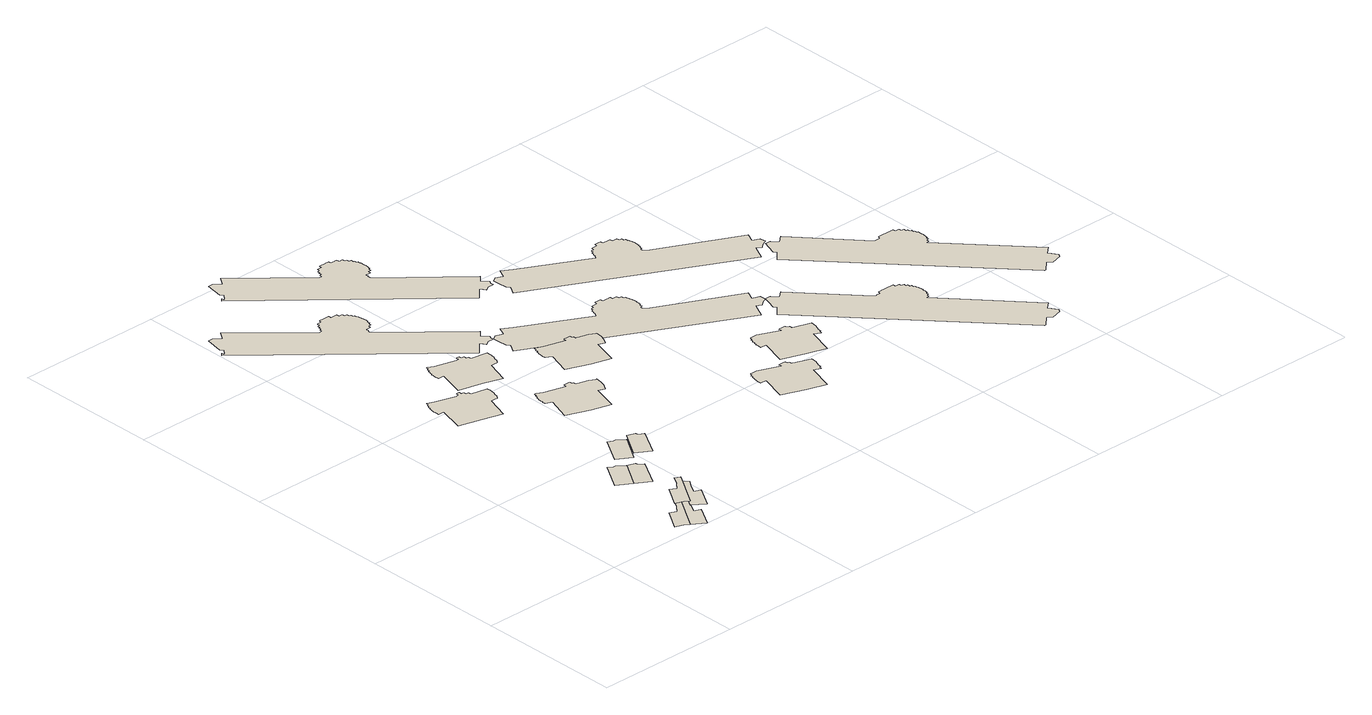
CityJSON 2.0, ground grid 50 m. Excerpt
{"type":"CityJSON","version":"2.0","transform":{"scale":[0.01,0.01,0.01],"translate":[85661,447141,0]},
"CityObjects":{
"building1":{"type":"Building","attributes":{"yearOfConstruction":"1920-01-01Z","measuredHeight":8.03,"storeysAboveGround":2},"geometry":[{"type":"MultiSurface","lod":"1.2","boundaries":[[[0,1,2,3,4,5,6,7,8,9]],[[10,11,12,13,14,15,16,17,18,19]]]}]},
"building2":{"type":"Building","attributes":{"yearOfConstruction":"1920-01-01Z","measuredHeight":6.61,"storeysAboveGround":2},"geometry":[{"type":"MultiSurface","lod":"1.2","boundaries":[[[20,21,22,23,24,25,4,3]],[[26,27,28,29,30,31,32,33]]]}]},
"building3":{"type":"Building","attributes":{"yearOfConstruction":"1921-01-01Z","measuredHeight":8.86,"storeysAboveGround":2},"geometry":[{"type":"MultiSurface","lod":"1.2","boundaries":[[[34,35,36,37,38,39,40]],[[41,42,43,44,45,46,47]]]}]},
"building4":{"type":"Building","attributes":{"yearOfConstruction":"1921-01-01Z","measuredHeight":10.31,"storeysAboveGround":3},"geometry":[{"type":"MultiSurface","lod":"1.2","boundaries":[[[48,49,50,51,35,34]],[[52,53,54,55,56,57]]]}]},
"building5":{"type":"Building","attributes":{"yearOfConstruction":"1993-01-01Z","measuredHeight":12.24,"storeysAboveGround":4},"geometry":[{"type":"MultiSurface","lod":"1.2","boundaries":[[[58,59,60,61,62,63,64,65,66,67,68,69,70,71,72,73,74,75,76,77,78,79,80,81,82,83,84,85,86,87,88,89,90,91,92,93,94,95,96,97,98,99,100,101,102,103,104,105,106,107,108,109,110,111,112,113,114,115,116,117,118,119,120,121,122,123,124,125,126,127,128,129,130,131,132,133,134,135,136,137,138,139,140,141,142,143,144,145]],[[146,147,148,149,150,151,152,153,154,155,156,157,158,159,160,161,162,163,164,165,166,167,168,169,170,171,172,173,174,175,176,177,178,179,180,181,182,183,184,185,186,187,188,189,190,191,192,193,194,195,196,197,198,199,200,201,202,203,204,205,206,207,208,209,210,211,212,213,214,215,216,217,218,219,220,221,222,223,224,225,226,227,228,229,230,231,232,233]]]}]},
"building6":{"type":"Building","attributes":{"yearOfConstruction":"1991-01-01Z","measuredHeight":18.73,"storeysAboveGround":6},"geometry":[{"type":"MultiSurface","lod":"1.2","boundaries":[[[234,235,236,237,238,239,240,241,242,243,244,245,246,247,248,249,250,251,252,253,254,255,256,257,258,259,260,261,262,263,264,265,266,267,268,269,270,271,272,273,274,275,276,277,278,279,280,281,282,283,284,285,286,287,288,289,290,291,292,293,294,295,296,297,298,299,300,301,302,303,304,305,306,307,308,309,310,311,312,313,314,315,316,317,318,319,320,321,322,323,324,325,326,327,328,329,330,331,332,333,334,335,336,337,338,339,340,341,342,343,344,345,346,347,348,349,350,351,352,353,354,355,356,357,358,359,360,361,362,363,364,365,366,367,368,369,370,371,372,373,374,375,376,377,378,379,380,381,382,383,384,385,386,387,388,389,390,391,392,393,394,395,396,397,398,399,400,401,402,403,404,405,406,407,408,409,410,411,412,413,414,415,416,417,418,419,420,421,422,423,424,425,426,427,428,429,430,431,432,433,434,435,436,437,438,439,440]],[[441,442,443,444,445,446,447,448,449,450,451,452,453,454,455,456,457,458,459,460,461,462,463,464,465,466,467,468,469,470,471,472,473,474,475,476,477,478,479,480,481,482,483,484,485,486,487,488,489,490,491,492,493,494,495,496,497,498,499,500,501,502,503,504,505,506,507,508,509,510,511,512,513,514,515,516,517,518,519,520,521,522,523,524,525,526,527,528,529,530,531,532,533,534,535,536,537,538,539,540,541,542,543,544,545,546,547,548,549,550,551,552,553,554,555,556,557,558,559,560,561,562,563,564,565,566,567,568,569,570,571,572,573,574,575,576,577,578,579,580,581,582,583,584,585,586,587,588,589,590,591,592,593,594,595,596,597,598,599,600,601,602,603,604,605,606,607,608,609,610,611,612,613,614,615,616,617,618,619,620,621,622,623,624,625,626,627,628,629,630,631,632,633,634,635,636,637,638,639,640,641,642,643,644,645,646,647]]]}]},
"building7":{"type":"Building","attributes":{"yearOfConstruction":"1993-01-01Z","measuredHeight":15.72,"storeysAboveGround":5},"geometry":[{"type":"MultiSurface","lod":"1.2","boundaries":[[[648,649,650,651,652,653,654,655,656,657,658,659,660,661,662,663,664,665,666,667,668,669,670,671,672,673,674,675,676,677,678,679,680,681,682,683,684,685,686,687,688,689,690,691,692,693,694,695,696,697,698,699,700,701,702,703,704,705,706,707,708,709,710,711,712,713,714,715,716,717,718,719,720,721,722,723,724,725]],[[726,727,728,729,730,731,732,733,734,735,736,737,738,739,740,741,742,743,744,745,746,747,748,749,750,751,752,753,754,755,756,757,758,759,760,761,762,763,764,765,766,767,768,769,770,771,772,773,774,775,776,777,778,779,780,781,782,783,784,785,786,787,788,789,790,791,792,793,794,795,796,797,798,799,800,801,802,803]]]}]},
"building8":{"type":"Building","attributes":{"yearOfConstruction":"1993-01-01Z","measuredHeight":12.22,"storeysAboveGround":4},"geometry":[{"type":"MultiSurface","lod":"1.2","boundaries":[[[804,805,806,807,808,809,810,811,812,813,814,815,816,817,818,819,820,821,822,823,824,825,826,827,828,829,830,831,832,833,834,835,836,837,838,839,840,841,842,843,844,845,846,847,848,849,850,851,852,853,854,855,856,857,858,859,860,861,862,863,864,865,866,867,868,869,870,871,872,873,874,875,876,877,878,879,880,881,882]],[[883,884,885,886,887,888,889,890,891,892,893,894,895,896,897,898,899,900,901,902,903,904,905,906,907,908,909,910,911,912,913,914,915,916,917,918,919,920,921,922,923,924,925,926,927,928,929,930,931,932,933,934,935,936,937,938,939,940,941,942,943,944,945,946,947,948,949,950,951,952,953,954,955,956,957,958,959,960,961]]]}]},
"building9":{"type":"Building","attributes":{"yearOfConstruction":"1992-01-01Z","measuredHeight":19.83,"storeysAboveGround":6},"geometry":[{"type":"MultiSurface","lod":"1.2","boundaries":[[[962,963,964,965,966,967,968,969,970,971,972,973,974,975,976,977,978,979,980,981,982,983,984,985,986,987,988,989,990,991,992,993,994,995,996,997,998,999,1000,1001,1002,1003,1004,1005,1006,1007,1008,1009,1010,1011,1012,1013,1014,1015,1016,1017,1018,1019,1020,1021,1022,1023,1024,1025,1026,1027,1028,1029,1030,1031,1032,1033,1034,1035,1036,1037,1038,1039,1040,1041,1042,1043,1044,1045,1046,1047,1048,1049,1050,1051,1052,1053,1054,1055,1056,1057,1058,1059,1060,1061,1062,1063,1064,1065,1066,1067,1068,1069,1070,1071,1072,1073,1074,1075,1076,1077,1078,1079,1080,1081,1082,1083,1084,1085,1086,1087,1088,1089,1090,1091,1092,1093,1094,1095,1096,1097,1098,1099,1100,1101,1102,1103,1104,1105,1106,1107,1108,1109,1110,1111,1112,1113,1114,1115,1116,1117,1118,1119,1120,1121,1122,1123,1124,1125,1126,1127,1128,1129,1130,1131,1132,1133,1134,1135,1136,1137,1138,1139,1140]],[[1141,1142,1143,1144,1145,1146,1147,1148,1149,1150,1151,1152,1153,1154,1155,1156,1157,1158,1159,1160,1161,1162,1163,1164,1165,1166,1167,1168,1169,1170,1171,1172,1173,1174,1175,1176,1177,1178,1179,1180,1181,1182,1183,1184,1185,1186,1187,1188,1189,1190,1191,1192,1193,1194,1195,1196,1197,1198,1199,1200,1201,1202,1203,1204,1205,1206,1207,1208,1209,1210,1211,1212,1213,1214,1215,1216,1217,1218,1219,1220,1221,1222,1223,1224,1225,1226,1227,1228,1229,1230,1231,1232,1233,1234,1235,1236,1237,1238,1239,1240,1241,1242,1243,1244,1245,1246,1247,1248,1249,1250,1251,1252,1253,1254,1255,1256,1257,1258,1259,1260,1261,1262,1263,1264,1265,1266,1267,1268,1269,1270,1271,1272,1273,1274,1275,1276,1277,1278,1279,1280,1281,1282,1283,1284,1285,1286,1287,1288,1289,1290,1291,1292,1293,1294,1295,1296,1297,1298,1299,1300,1301,1302,1303,1304,1305,1306,1307,1308,1309,1310,1311,1312,1313,1314,1315,1316,1317,1318,1319]]]}]},
"building10":{"type":"Building","attributes":{"yearOfConstruction":"1992-01-01Z","measuredHeight":18.88,"storeysAboveGround":6},"geometry":[{"type":"MultiSurface","lod":"1.2","boundaries":[[[1320,1321,1322,1323,1324,1325,1326,1327,1328,1329,1330,1331,1332,1333,1334,1335,1336,1337,1338,1339,1340,1341,1342,1343,1344,1345,1346,1347,1348,1349,1350,1351,1352,1353,1354,1355,1356,1357,1358,1359,1360,1361,1362,1363,1364,1365,1366,1367,1368,1369,1370,1371,1372,1373,1374,1375,1376,1377,1378,1379,1380,1381,1382,1383,1384,1385,1386,1387,1388,1389,1390,1391,1392,1393,1394,1395,1396,1397,1398,1399,1400,1401,1402,1403,1404,1405,1406,1407,1408,1409,1410,1411,1412,1413,1414,1415,1416,1417,1418,1419,1420,1421,1422,1423,1424,1425,1426,1427,1428,1429,1430,1431,1432,1433,1434,1435,1436,1437,1438,1439,1440,1441,1442,1443,1444,1445,1446,1447,1448,1449,1450,1451,1452,1453,1454,1455,1456,1457,1458,1459,1460,1461,1462,1463,1464,1465,1466,1467,1468,1469,1470,1471,1472,1473,1474,1475,1476,1477,1478,1479,1480,1481,1482,1483,1484,1485,1486,1487]],[[1488,1489,1490,1491,1492,1493,1494,1495,1496,1497,1498,1499,1500,1501,1502,1503,1504,1505,1506,1507,1508,1509,1510,1511,1512,1513,1514,1515,1516,1517,1518,1519,1520,1521,1522,1523,1524,1525,1526,1527,1528,1529,1530,1531,1532,1533,1534,1535,1536,1537,1538,1539,1540,1541,1542,1543,1544,1545,1546,1547,1548,1549,1550,1551,1552,1553,1554,1555,1556,1557,1558,1559,1560,1561,1562,1563,1564,1565,1566,1567,1568,1569,1570,1571,1572,1573,1574,1575,1576,1577,1578,1579,1580,1581,1582,1583,1584,1585,1586,1587,1588,1589,1590,1591,1592,1593,1594,1595,1596,1597,1598,1599,1600,1601,1602,1603,1604,1605,1606,1607,1608,1609,1610,1611,1612,1613,1614,1615,1616,1617,1618,1619,1620,1621,1622,1623,1624,1625,1626,1627,1628,1629,1630,1631,1632,1633,1634,1635,1636,1637,1638,1639,1640,1641,1642,1643,1644,1645,1646,1647,1648,1649,1650,1651,1652,1653,1654,1655]]]}]}
},
"vertices":[
[2960,500,0],[3220,400,0],[3230,400,0],[3390,300,0],[4140,1500,0],[3960,1600,0],[3800,1300,0],[3790,1300,0],[3620,1100,0],[3390,1200,0],[2960,500,803],[3220,400,803],[3230,400,803],[3390,300,803],[4140,1500,803],[3960,1600,803],[3800,1300,803],[3790,1300,803],[3620,1100,803],[3390,1200,803],
[3810,0,0],[4230,700,0],[4000,800,0],[4170,1100,0],[4160,1100,0],[4320,1300,0],[3810,0,661],[4230,700,661],[4000,800,661],[4170,1100,661],[4160,1100,661],[4320,1300,661],[4140,1500,661],[3390,300,661],
[3820,3200,0],[4400,4100,0],[4150,4300,0],[4140,4300,0],[4050,4300,0],[3880,4400,0],[3330,3500,0],[3820,3200,886],[4400,4100,886],[4150,4300,886],[4140,4300,886],[4050,4300,886],[3880,4400,886],[3330,3500,886],
[4310,2900,0],[4850,3800,0],[4680,3900,0],[4660,4000,0],[4310,2900,1031],[4850,3800,1031],[4680,3900,1031],[4660,4000,1031],[4400,4100,1031],[3820,3200,1031],
[2340,9200,0],[3130,9000,0],[3790,8800,0],[4060,9600,0],[4270,9600,0],[4280,9600,0],[4290,9600,0],[4300,9600,0],[4310,9600,0],[4370,9700,0],[4380,9700,0],[4390,9800,0],[4400,9800,0],[4440,9900,0],[4450,9900,0],[4450,10000,0],[4460,10000,0],[4470,10100,0],[4470,10200,0],[3910,10300,0],[3900,10400,0],[3890,10400,0],[3880,10400,0],[3870,10400,0],[3860,10400,0],[3850,10400,0],[3840,10400,0],[3830,10400,0],[3820,10400,0],[3810,10400,0],[3810,10500,0],[3800,10500,0],[3790,10500,0],[3780,10500,0],[3770,10500,0],[3760,10500,0],[3750,10500,0],[3740,10500,0],[3730,10500,0],[3720,10500,0],[3710,10600,0],[3700,10600,0],[3690,10600,0],[3680,10600,0],[3670,10600,0],[3660,10600,0],[3650,10600,0],[3640,10600,0],[3630,10600,0],[3620,10600,0],[3610,10600,0],[3600,10600,0],[3600,10500,0],[3590,10500,0],[3580,10500,0],[3570,10500,0],[3560,10500,0],[3550,10500,0],[3540,10500,0],[3530,10500,0],[3520,10500,0],[3510,10500,0],[2800,10700,0],[2590,10800,0],[2580,10800,0],[2570,10800,0],[2560,10700,0],[2550,10700,0],[2540,10700,0],[2530,10700,0],[2520,10700,0],[2510,10700,0],[2500,10600,0],[2490,10600,0],[2480,10600,0],[2470,10600,0],[2460,10600,0],[2450,10500,0],[2440,10500,0],[2430,10500,0],[2420,10400,0],[2410,10400,0],[2400,10400,0],[2400,10300,0],[2390,10300,0],[2390,10200,0],[2390,10100,0],[2610,10100,0],[2340,9200,1224],[3130,9000,1224],[3790,8800,1224],[4060,9600,1224],[4270,9600,1224],[4280,9600,1224],[4290,9600,1224],[4300,9600,1224],[4310,9600,1224],[4370,9700,1224],[4380,9700,1224],[4390,9800,1224],[4400,9800,1224],[4440,9900,1224],[4450,9900,1224],[4450,10000,1224],[4460,10000,1224],[4470,10100,1224],[4470,10200,1224],[3910,10300,1224],[3900,10400,1224],[3890,10400,1224],[3880,10400,1224],[3870,10400,1224],[3860,10400,1224],[3850,10400,1224],[3840,10400,1224],[3830,10400,1224],[3820,10400,1224],[3810,10400,1224],[3810,10500,1224],[3800,10500,1224],[3790,10500,1224],[3780,10500,1224],[3770,10500,1224],[3760,10500,1224],[3750,10500,1224],[3740,10500,1224],[3730,10500,1224],[3720,10500,1224],[3710,10600,1224],[3700,10600,1224],[3690,10600,1224],[3680,10600,1224],[3670,10600,1224],[3660,10600,1224],[3650,10600,1224],[3640,10600,1224],[3630,10600,1224],[3620,10600,1224],[3610,10600,1224],[3600,10600,1224],[3600,10500,1224],[3590,10500,1224],[3580,10500,1224],[3570,10500,1224],[3560,10500,1224],[3550,10500,1224],[3540,10500,1224],[3530,10500,1224],[3520,10500,1224],[3510,10500,1224],[2800,10700,1224],[2590,10800,1224],[2580,10800,1224],[2570,10800,1224],[2560,10700,1224],[2550,10700,1224],[2540,10700,1224],[2530,10700,1224],[2520,10700,1224],[2510,10700,1224],[2500,10600,1224],[2490,10600,1224],[2480,10600,1224],[2470,10600,1224],[2460,10600,1224],[2450,10500,1224],[2440,10500,1224],[2430,10500,1224],[2420,10400,1224],[2410,10400,1224],[2400,10400,1224],[2400,10300,1224],[2390,10300,1224],[2390,10200,1224],[2390,10100,1224],[2610,10100,1224],
[370,17200,0],[190,17000,0],[160,17100,0],[80,17000,0],[5740,11900,0],[6110,12300,0],[6240,12100,0],[6390,12200,0],[6570,12200,0],[6590,12200,0],[6590,12300,0],[6630,12400,0],[6430,12600,0],[6630,12800,0],[4200,15000,0],[4210,15000,0],[4210,15100,0],[4220,15100,0],[4230,15100,0],[4240,15100,0],[4240,15200,0],[4250,15200,0],[4260,15200,0],[4270,15200,0],[4280,15200,0],[4290,15200,0],[4300,15200,0],[4310,15200,0],[4320,15200,0],[4330,15200,0],[4340,15200,0],[4350,15200,0],[4360,15200,0],[4370,15200,0],[4380,15200,0],[4390,15200,0],[4400,15200,0],[4410,15200,0],[4420,15300,0],[4430,15300,0],[4440,15300,0],[4450,15300,0],[4460,15300,0],[4470,15300,0],[4480,15300,0],[4490,15300,0],[4500,15300,0],[4510,15300,0],[4520,15300,0],[4530,15400,0],[4540,15400,0],[4550,15400,0],[4560,15400,0],[4570,15400,0],[4580,15400,0],[4580,15500,0],[4590,15500,0],[4600,15500,0],[4610,15600,0],[4610,15700,0],[4600,15700,0],[4600,15800,0],[4590,15800,0],[4580,15800,0],[4580,15900,0],[4570,15900,0],[4560,15900,0],[4550,15900,0],[4540,16000,0],[4530,16000,0],[4520,16000,0],[4510,16000,0],[4500,16000,0],[4490,16000,0],[4490,16100,0],[4480,16100,0],[4470,16100,0],[4460,16100,0],[4450,16100,0],[4440,16100,0],[4430,16100,0],[4420,16200,0],[4410,16200,0],[4400,16200,0],[4390,16200,0],[4380,16200,0],[4370,16200,0],[4360,16200,0],[4350,16200,0],[4340,16200,0],[4330,16300,0],[4320,16300,0],[4310,16300,0],[4300,16300,0],[4290,16300,0],[4280,16300,0],[4270,16300,0],[4260,16300,0],[4250,16300,0],[4230,16300,0],[4220,16300,0],[4210,16300,0],[4200,16300,0],[4190,16400,0],[4180,16400,0],[4170,16400,0],[4160,16400,0],[4140,16400,0],[4130,16400,0],[4120,16400,0],[4110,16400,0],[4100,16400,0],[4080,16400,0],[4070,16400,0],[4060,16400,0],[4050,16400,0],[4030,16400,0],[4020,16400,0],[4010,16400,0],[4000,16400,0],[3980,16400,0],[3970,16400,0],[3960,16400,0],[3950,16500,0],[3930,16500,0],[3920,16500,0],[3910,16500,0],[3890,16500,0],[3880,16500,0],[3870,16500,0],[3850,16500,0],[3840,16500,0],[3830,16500,0],[3820,16500,0],[3800,16500,0],[3790,16500,0],[3780,16500,0],[3760,16500,0],[3750,16500,0],[3740,16500,0],[3720,16500,0],[3710,16500,0],[3700,16500,0],[3690,16500,0],[3680,16500,0],[3670,16500,0],[3660,16500,0],[3650,16500,0],[3640,16500,0],[3630,16500,0],[3620,16500,0],[3610,16500,0],[3600,16500,0],[3590,16500,0],[3580,16500,0],[3570,16400,0],[3560,16400,0],[3550,16400,0],[3540,16400,0],[3530,16400,0],[3520,16400,0],[3510,16400,0],[3500,16400,0],[3490,16400,0],[3480,16400,0],[3470,16400,0],[3460,16400,0],[3450,16400,0],[3440,16400,0],[3430,16400,0],[3420,16400,0],[3410,16400,0],[3410,16300,0],[3400,16300,0],[3390,16300,0],[3380,16300,0],[3370,16300,0],[3360,16300,0],[3350,16300,0],[3340,16300,0],[3330,16300,0],[3330,16200,0],[3320,16200,0],[3310,16200,0],[3300,16200,0],[3290,16200,0],[3290,16100,0],[3280,16100,0],[3270,16100,0],[3260,16100,0],[3250,16100,0],[3240,16100,0],[3230,16100,0],[3220,16000,0],[3210,16000,0],[3200,16000,0],[3190,16000,0],[3180,16000,0],[3170,16000,0],[3160,16000,0],[3150,16000,0],[3140,16000,0],[970,18000,0],[770,17700,0],[560,17900,0],[390,17900,0],[270,17300,0],[370,17200,1873],[190,17000,1873],[160,17100,1873],[80,17000,1873],[5740,11900,1873],[6110,12300,1873],[6240,12100,1873],[6390,12200,1873],[6570,12200,1873],[6590,12200,1873],[6590,12300,1873],[6630,12400,1873],[6430,12600,1873],[6630,12800,1873],[4200,15000,1873],[4210,15000,1873],[4210,15100,1873],[4220,15100,1873],[4230,15100,1873],[4240,15100,1873],[4240,15200,1873],[4250,15200,1873],[4260,15200,1873],[4270,15200,1873],[4280,15200,1873],[4290,15200,1873],[4300,15200,1873],[4310,15200,1873],[4320,15200,1873],[4330,15200,1873],[4340,15200,1873],[4350,15200,1873],[4360,15200,1873],[4370,15200,1873],[4380,15200,1873],[4390,15200,1873],[4400,15200,1873],[4410,15200,1873],[4420,15300,1873],[4430,15300,1873],[4440,15300,1873],[4450,15300,1873],[4460,15300,1873],[4470,15300,1873],[4480,15300,1873],[4490,15300,1873],[4500,15300,1873],[4510,15300,1873],[4520,15300,1873],[4530,15400,1873],[4540,15400,1873],[4550,15400,1873],[4560,15400,1873],[4570,15400,1873],[4580,15400,1873],[4580,15500,1873],[4590,15500,1873],[4600,15500,1873],[4610,15600,1873],[4610,15700,1873],[4600,15700,1873],[4600,15800,1873],[4590,15800,1873],[4580,15800,1873],[4580,15900,1873],[4570,15900,1873],[4560,15900,1873],[4550,15900,1873],[4540,16000,1873],[4530,16000,1873],[4520,16000,1873],[4510,16000,1873],[4500,16000,1873],[4490,16000,1873],[4490,16100,1873],[4480,16100,1873],[4470,16100,1873],[4460,16100,1873],[4450,16100,1873],[4440,16100,1873],[4430,16100,1873],[4420,16200,1873],[4410,16200,1873],[4400,16200,1873],[4390,16200,1873],[4380,16200,1873],[4370,16200,1873],[4360,16200,1873],[4350,16200,1873],[4340,16200,1873],[4330,16300,1873],[4320,16300,1873],[4310,16300,1873],[4300,16300,1873],[4290,16300,1873],[4280,16300,1873],[4270,16300,1873],[4260,16300,1873],[4250,16300,1873],[4230,16300,1873],[4220,16300,1873],[4210,16300,1873],[4200,16300,1873],[4190,16400,1873],[4180,16400,1873],[4170,16400,1873],[4160,16400,1873],[4140,16400,1873],[4130,16400,1873],[4120,16400,1873],[4110,16400,1873],[4100,16400,1873],[4080,16400,1873],[4070,16400,1873],[4060,16400,1873],[4050,16400,1873],[4030,16400,1873],[4020,16400,1873],[4010,16400,1873],[4000,16400,1873],[3980,16400,1873],[3970,16400,1873],[3960,16400,1873],[3950,16500,1873],[3930,16500,1873],[3920,16500,1873],[3910,16500,1873],[3890,16500,1873],[3880,16500,1873],[3870,16500,1873],[3850,16500,1873],[3840,16500,1873],[3830,16500,1873],[3820,16500,1873],[3800,16500,1873],[3790,16500,1873],[3780,16500,1873],[3760,16500,1873],[3750,16500,1873],[3740,16500,1873],[3720,16500,1873],[3710,16500,1873],[3700,16500,1873],[3690,16500,1873],[3680,16500,1873],[3670,16500,1873],[3660,16500,1873],[3650,16500,1873],[3640,16500,1873],[3630,16500,1873],[3620,16500,1873],[3610,16500,1873],[3600,16500,1873],[3590,16500,1873],[3580,16500,1873],[3570,16400,1873],[3560,16400,1873],[3550,16400,1873],[3540,16400,1873],[3530,16400,1873],[3520,16400,1873],[3510,16400,1873],[3500,16400,1873],[3490,16400,1873],[3480,16400,1873],[3470,16400,1873],[3460,16400,1873],[3450,16400,1873],[3440,16400,1873],[3430,16400,1873],[3420,16400,1873],[3410,16400,1873],[3410,16300,1873],[3400,16300,1873],[3390,16300,1873],[3380,16300,1873],[3370,16300,1873],[3360,16300,1873],[3350,16300,1873],[3340,16300,1873],[3330,16300,1873],[3330,16200,1873],[3320,16200,1873],[3310,16200,1873],[3300,16200,1873],[3290,16200,1873],[3290,16100,1873],[3280,16100,1873],[3270,16100,1873],[3260,16100,1873],[3250,16100,1873],[3240,16100,1873],[3230,16100,1873],[3220,16000,1873],[3210,16000,1873],[3200,16000,1873],[3190,16000,1873],[3180,16000,1873],[3170,16000,1873],[3160,16000,1873],[3150,16000,1873],[3140,16000,1873],[970,18000,1873],[770,17700,1873],[560,17900,1873],[390,17900,1873],[270,17300,1873],
[5070,7500,0],[5860,7200,0],[6520,7000,0],[6790,7900,0],[7010,7800,0],[7120,8000,0],[7190,8200,0],[7210,8400,0],[7200,8400,0],[6990,8500,0],[6640,8600,0],[6630,8600,0],[6620,8600,0],[6610,8600,0],[6600,8600,0],[6590,8600,0],[6580,8600,0],[6570,8600,0],[6570,8700,0],[6560,8700,0],[6550,8700,0],[6540,8700,0],[6530,8700,0],[6520,8700,0],[6520,8800,0],[6510,8800,0],[6500,8800,0],[6490,8800,0],[6480,8800,0],[6470,8800,0],[6460,8800,0],[6450,8800,0],[6440,8800,0],[6430,8800,0],[6420,8800,0],[6410,8800,0],[6400,8800,0],[6390,8800,0],[6380,8800,0],[6370,8800,0],[6360,8800,0],[6350,8800,0],[6340,8800,0],[6330,8800,0],[6320,8800,0],[6310,8800,0],[6300,8800,0],[6290,8800,0],[6280,8800,0],[6270,8800,0],[6270,8700,0],[6260,8700,0],[5530,8900,0],[5330,9000,0],[5320,9000,0],[5310,9000,0],[5300,9000,0],[5290,9000,0],[5280,9000,0],[5270,9000,0],[5260,8900,0],[5250,8900,0],[5240,8900,0],[5230,8900,0],[5220,8900,0],[5210,8800,0],[5200,8800,0],[5190,8800,0],[5180,8800,0],[5170,8700,0],[5160,8700,0],[5150,8700,0],[5140,8600,0],[5130,8600,0],[5130,8500,0],[5120,8500,0],[5120,8400,0],[5340,8300,0],[5070,7500,1572],[5860,7200,1572],[6520,7000,1572],[6790,7900,1572],[7010,7800,1572],[7120,8000,1572],[7190,8200,1572],[7210,8400,1572],[7200,8400,1572],[6990,8500,1572],[6640,8600,1572],[6630,8600,1572],[6620,8600,1572],[6610,8600,1572],[6600,8600,1572],[6590,8600,1572],[6580,8600,1572],[6570,8600,1572],[6570,8700,1572],[6560,8700,1572],[6550,8700,1572],[6540,8700,1572],[6530,8700,1572],[6520,8700,1572],[6520,8800,1572],[6510,8800,1572],[6500,8800,1572],[6490,8800,1572],[6480,8800,1572],[6470,8800,1572],[6460,8800,1572],[6450,8800,1572],[6440,8800,1572],[6430,8800,1572],[6420,8800,1572],[6410,8800,1572],[6400,8800,1572],[6390,8800,1572],[6380,8800,1572],[6370,8800,1572],[6360,8800,1572],[6350,8800,1572],[6340,8800,1572],[6330,8800,1572],[6320,8800,1572],[6310,8800,1572],[6300,8800,1572],[6290,8800,1572],[6280,8800,1572],[6270,8800,1572],[6270,8700,1572],[6260,8700,1572],[5530,8900,1572],[5330,9000,1572],[5320,9000,1572],[5310,9000,1572],[5300,9000,1572],[5290,9000,1572],[5280,9000,1572],[5270,9000,1572],[5260,8900,1572],[5250,8900,1572],[5240,8900,1572],[5230,8900,1572],[5220,8900,1572],[5210,8800,1572],[5200,8800,1572],[5190,8800,1572],[5180,8800,1572],[5170,8700,1572],[5160,8700,1572],[5150,8700,1572],[5140,8600,1572],[5130,8600,1572],[5130,8500,1572],[5120,8500,1572],[5120,8400,1572],[5340,8300,1572],
[11330,3700,0],[11980,3500,0],[12260,4400,0],[12480,4300,0],[12490,4300,0],[12500,4400,0],[12510,4400,0],[12520,4400,0],[12530,4400,0],[12540,4400,0],[12550,4400,0],[12550,4500,0],[12560,4500,0],[12640,4700,0],[12670,4900,0],[12100,5100,0],[12090,5100,0],[12080,5100,0],[12070,5100,0],[12060,5100,0],[12050,5200,0],[12040,5200,0],[12030,5200,0],[12020,5200,0],[12010,5200,0],[11970,5300,0],[11960,5300,0],[11950,5300,0],[11940,5300,0],[11930,5300,0],[11920,5300,0],[11910,5300,0],[11900,5300,0],[11890,5300,0],[11880,5300,0],[11870,5300,0],[11860,5300,0],[11850,5300,0],[11840,5300,0],[11830,5300,0],[11820,5300,0],[11810,5300,0],[11800,5300,0],[11790,5300,0],[11780,5300,0],[11770,5300,0],[11760,5300,0],[11750,5300,0],[11740,5300,0],[11730,5300,0],[11720,5300,0],[11720,5200,0],[11000,5500,0],[10790,5500,0],[10780,5500,0],[10770,5500,0],[10760,5500,0],[10750,5500,0],[10740,5500,0],[10730,5400,0],[10720,5400,0],[10710,5400,0],[10700,5400,0],[10690,5400,0],[10680,5400,0],[10680,5300,0],[10670,5300,0],[10660,5300,0],[10650,5300,0],[10640,5200,0],[10630,5200,0],[10620,5200,0],[10620,5100,0],[10610,5100,0],[10600,5100,0],[10600,5000,0],[10600,4900,0],[10810,4900,0],[10530,4000,0],[11330,3700,1222],[11980,3500,1222],[12260,4400,1222],[12480,4300,1222],[12490,4300,1222],[12500,4400,1222],[12510,4400,1222],[12520,4400,1222],[12530,4400,1222],[12540,4400,1222],[12550,4400,1222],[12550,4500,1222],[12560,4500,1222],[12640,4700,1222],[12670,4900,1222],[12100,5100,1222],[12090,5100,1222],[12080,5100,1222],[12070,5100,1222],[12060,5100,1222],[12050,5200,1222],[12040,5200,1222],[12030,5200,1222],[12020,5200,1222],[12010,5200,1222],[11970,5300,1222],[11960,5300,1222],[11950,5300,1222],[11940,5300,1222],[11930,5300,1222],[11920,5300,1222],[11910,5300,1222],[11900,5300,1222],[11890,5300,1222],[11880,5300,1222],[11870,5300,1222],[11860,5300,1222],[11850,5300,1222],[11840,5300,1222],[11830,5300,1222],[11820,5300,1222],[11810,5300,1222],[11800,5300,1222],[11790,5300,1222],[11780,5300,1222],[11770,5300,1222],[11760,5300,1222],[11750,5300,1222],[11740,5300,1222],[11730,5300,1222],[11720,5300,1222],[11720,5200,1222],[11000,5500,1222],[10790,5500,1222],[10780,5500,1222],[10770,5500,1222],[10760,5500,1222],[10750,5500,1222],[10740,5500,1222],[10730,5400,1222],[10720,5400,1222],[10710,5400,1222],[10700,5400,1222],[10690,5400,1222],[10680,5400,1222],[10680,5300,1222],[10670,5300,1222],[10660,5300,1222],[10650,5300,1222],[10640,5200,1222],[10630,5200,1222],[10620,5200,1222],[10620,5100,1222],[10610,5100,1222],[10600,5100,1222],[10600,5000,1222],[10600,4900,1222],[10810,4900,1222],[10530,4000,1222],
[13340,7800,0],[13590,8300,0],[13760,8200,0],[13880,8300,0],[14060,8400,0],[14070,8400,0],[14060,8600,0],[13810,8700,0],[13950,9000,0],[11140,10400,0],[11030,10500,0],[11040,10500,0],[11050,10500,0],[11050,10600,0],[11060,10600,0],[11070,10600,0],[11080,10600,0],[11090,10600,0],[11100,10600,0],[11110,10600,0],[11120,10600,0],[11120,10700,0],[11130,10700,0],[11140,10700,0],[11150,10700,0],[11160,10700,0],[11160,10800,0],[11170,10800,0],[11180,10800,0],[11180,10900,0],[11190,10900,0],[11190,11000,0],[11180,11100,0],[11170,11100,0],[11160,11100,0],[11160,11200,0],[11150,11200,0],[11140,11200,0],[11130,11200,0],[11120,11300,0],[11110,11300,0],[11100,11300,0],[11090,11300,0],[11080,11300,0],[11070,11300,0],[11060,11300,0],[11050,11400,0],[11040,11400,0],[11030,11400,0],[11020,11400,0],[11010,11400,0],[11000,11400,0],[10990,11400,0],[10980,11400,0],[10970,11400,0],[10960,11500,0],[10950,11500,0],[10940,11500,0],[10930,11500,0],[10920,11500,0],[10910,11500,0],[10900,11500,0],[10890,11500,0],[10880,11500,0],[10870,11500,0],[10860,11500,0],[10850,11500,0],[10840,11500,0],[10830,11500,0],[10820,11500,0],[10810,11500,0],[10800,11500,0],[10790,11600,0],[10780,11600,0],[10770,11600,0],[10760,11600,0],[10750,11600,0],[10740,11600,0],[10730,11600,0],[10720,11600,0],[10710,11600,0],[10690,11600,0],[10680,11600,0],[10670,11600,0],[10660,11600,0],[10650,11600,0],[10640,11600,0],[10630,11600,0],[10620,11600,0],[10610,11600,0],[10600,11600,0],[10590,11600,0],[10580,11600,0],[10570,11600,0],[10560,11600,0],[10550,11600,0],[10540,11600,0],[10530,11600,0],[10520,11600,0],[10510,11600,0],[10500,11600,0],[10490,11700,0],[10470,11700,0],[10460,11700,0],[10450,11700,0],[10440,11700,0],[10430,11700,0],[10420,11700,0],[10410,11700,0],[10400,11700,0],[10390,11700,0],[10380,11700,0],[10370,11700,0],[10350,11700,0],[10340,11700,0],[10330,11700,0],[10320,11700,0],[10310,11700,0],[10300,11700,0],[10290,11700,0],[10280,11700,0],[10270,11700,0],[10260,11700,0],[10250,11600,0],[10240,11600,0],[10230,11600,0],[10210,11600,0],[10200,11600,0],[10190,11600,0],[10180,11600,0],[10170,11600,0],[10160,11600,0],[10150,11600,0],[10140,11600,0],[10130,11600,0],[10120,11600,0],[10110,11600,0],[10100,11600,0],[10090,11600,0],[10080,11600,0],[10070,11600,0],[10060,11600,0],[10050,11600,0],[10040,11600,0],[10030,11500,0],[10020,11500,0],[10010,11500,0],[10000,11500,0],[9990,11500,0],[9980,11500,0],[9970,11500,0],[9960,11500,0],[9950,11500,0],[9940,11500,0],[9930,11500,0],[9920,11400,0],[9910,11400,0],[9900,11400,0],[9890,11400,0],[9880,11400,0],[9870,11400,0],[9860,11400,0],[9850,11300,0],[9840,11300,0],[9830,11300,0],[9820,11300,0],[9810,11200,0],[9800,11200,0],[9750,11100,0],[7510,12300,0],[7160,12500,0],[7020,12200,0],[6770,12300,0],[6620,12200,0],[6610,12200,0],[6620,12000,0],[6640,11700,0],[6730,11600,0],[6550,11300,0],[13340,7800,1983],[13590,8300,1983],[13760,8200,1983],[13880,8300,1983],[14060,8400,1983],[14070,8400,1983],[14060,8600,1983],[13810,8700,1983],[13950,9000,1983],[11140,10400,1983],[11030,10500,1983],[11040,10500,1983],[11050,10500,1983],[11050,10600,1983],[11060,10600,1983],[11070,10600,1983],[11080,10600,1983],[11090,10600,1983],[11100,10600,1983],[11110,10600,1983],[11120,10600,1983],[11120,10700,1983],[11130,10700,1983],[11140,10700,1983],[11150,10700,1983],[11160,10700,1983],[11160,10800,1983],[11170,10800,1983],[11180,10800,1983],[11180,10900,1983],[11190,10900,1983],[11190,11000,1983],[11180,11100,1983],[11170,11100,1983],[11160,11100,1983],[11160,11200,1983],[11150,11200,1983],[11140,11200,1983],[11130,11200,1983],[11120,11300,1983],[11110,11300,1983],[11100,11300,1983],[11090,11300,1983],[11080,11300,1983],[11070,11300,1983],[11060,11300,1983],[11050,11400,1983],[11040,11400,1983],[11030,11400,1983],[11020,11400,1983],[11010,11400,1983],[11000,11400,1983],[10990,11400,1983],[10980,11400,1983],[10970,11400,1983],[10960,11500,1983],[10950,11500,1983],[10940,11500,1983],[10930,11500,1983],[10920,11500,1983],[10910,11500,1983],[10900,11500,1983],[10890,11500,1983],[10880,11500,1983],[10870,11500,1983],[10860,11500,1983],[10850,11500,1983],[10840,11500,1983],[10830,11500,1983],[10820,11500,1983],[10810,11500,1983],[10800,11500,1983],[10790,11600,1983],[10780,11600,1983],[10770,11600,1983],[10760,11600,1983],[10750,11600,1983],[10740,11600,1983],[10730,11600,1983],[10720,11600,1983],[10710,11600,1983],[10690,11600,1983],[10680,11600,1983],[10670,11600,1983],[10660,11600,1983],[10650,11600,1983],[10640,11600,1983],[10630,11600,1983],[10620,11600,1983],[10610,11600,1983],[10600,11600,1983],[10590,11600,1983],[10580,11600,1983],[10570,11600,1983],[10560,11600,1983],[10550,11600,1983],[10540,11600,1983],[10530,11600,1983],[10520,11600,1983],[10510,11600,1983],[10500,11600,1983],[10490,11700,1983],[10470,11700,1983],[10460,11700,1983],[10450,11700,1983],[10440,11700,1983],[10430,11700,1983],[10420,11700,1983],[10410,11700,1983],[10400,11700,1983],[10390,11700,1983],[10380,11700,1983],[10370,11700,1983],[10350,11700,1983],[10340,11700,1983],[10330,11700,1983],[10320,11700,1983],[10310,11700,1983],[10300,11700,1983],[10290,11700,1983],[10280,11700,1983],[10270,11700,1983],[10260,11700,1983],[10250,11600,1983],[10240,11600,1983],[10230,11600,1983],[10210,11600,1983],[10200,11600,1983],[10190,11600,1983],[10180,11600,1983],[10170,11600,1983],[10160,11600,1983],[10150,11600,1983],[10140,11600,1983],[10130,11600,1983],[10120,11600,1983],[10110,11600,1983],[10100,11600,1983],[10090,11600,1983],[10080,11600,1983],[10070,11600,1983],[10060,11600,1983],[10050,11600,1983],[10040,11600,1983],[10030,11500,1983],[10020,11500,1983],[10010,11500,1983],[10000,11500,1983],[9990,11500,1983],[9980,11500,1983],[9970,11500,1983],[9960,11500,1983],[9950,11500,1983],[9940,11500,1983],[9930,11500,1983],[9920,11400,1983],[9910,11400,1983],[9900,11400,1983],[9890,11400,1983],[9880,11400,1983],[9870,11400,1983],[9860,11400,1983],[9850,11300,1983],[9840,11300,1983],[9830,11300,1983],[9820,11300,1983],[9810,11200,1983],[9800,11200,1983],[9750,11100,1983],[7510,12300,1983],[7160,12500,1983],[7020,12200,1983],[6770,12300,1983],[6620,12200,1983],[6610,12200,1983],[6620,12000,1983],[6640,11700,1983],[6730,11600,1983],[6550,11300,1983],
[13700,7500,0],[19030,1600,0],[19070,1600,0],[19370,1900,0],[19440,1900,0],[19560,1800,0],[19920,1900,0],[19980,2000,0],[19860,2200,0],[19790,2300,0],[20020,2500,0],[17600,5200,0],[17610,5200,0],[17620,5200,0],[17630,5200,0],[17640,5200,0],[17650,5200,0],[17660,5200,0],[17670,5200,0],[17680,5200,0],[17690,5200,0],[17700,5200,0],[17710,5300,0],[17720,5300,0],[17730,5300,0],[17740,5300,0],[17750,5300,0],[17760,5300,0],[17770,5300,0],[17780,5400,0],[17790,5400,0],[17800,5400,0],[17810,5400,0],[17820,5400,0],[17820,5500,0],[17830,5500,0],[17840,5500,0],[17840,5600,0],[17850,5600,0],[17850,5700,0],[17840,5700,0],[17840,5800,0],[17830,5800,0],[17820,5800,0],[17810,5800,0],[17810,5900,0],[17800,5900,0],[17790,5900,0],[17780,5900,0],[17770,5900,0],[17760,5900,0],[17760,6000,0],[17750,6000,0],[17740,6000,0],[17730,6000,0],[17720,6000,0],[17710,6000,0],[17700,6100,0],[17690,6100,0],[17680,6100,0],[17670,6100,0],[17660,6100,0],[17650,6100,0],[17640,6100,0],[17640,6200,0],[17630,6200,0],[17620,6200,0],[17610,6200,0],[17600,6200,0],[17590,6200,0],[17580,6200,0],[17570,6200,0],[17560,6200,0],[17550,6200,0],[17540,6300,0],[17530,6300,0],[17520,6300,0],[17510,6300,0],[17500,6300,0],[17490,6300,0],[17480,6300,0],[17470,6300,0],[17460,6300,0],[17440,6300,0],[17430,6300,0],[17420,6300,0],[17410,6300,0],[17400,6300,0],[17390,6300,0],[17380,6400,0],[17370,6400,0],[17360,6400,0],[17350,6400,0],[17340,6400,0],[17320,6400,0],[17310,6400,0],[17300,6400,0],[17290,6400,0],[17280,6400,0],[17270,6400,0],[17260,6400,0],[17240,6400,0],[17230,6400,0],[17220,6400,0],[17210,6400,0],[17200,6400,0],[17190,6400,0],[17170,6400,0],[17160,6400,0],[17150,6400,0],[17140,6400,0],[17130,6400,0],[17110,6400,0],[17100,6400,0],[17090,6400,0],[17080,6400,0],[17060,6400,0],[17050,6400,0],[17040,6400,0],[17030,6400,0],[17020,6400,0],[17000,6400,0],[16990,6400,0],[16980,6400,0],[16970,6400,0],[16960,6400,0],[16950,6400,0],[16930,6400,0],[16920,6400,0],[16910,6400,0],[16900,6400,0],[16890,6400,0],[16880,6400,0],[16860,6400,0],[16850,6400,0],[16840,6400,0],[16830,6400,0],[16820,6400,0],[16810,6400,0],[16800,6400,0],[16790,6400,0],[16770,6300,0],[16760,6300,0],[16750,6300,0],[16740,6300,0],[16730,6300,0],[16720,6300,0],[16710,6300,0],[16700,6300,0],[16690,6300,0],[16680,6300,0],[16670,6300,0],[16660,6300,0],[16650,6300,0],[16640,6300,0],[16630,6300,0],[16620,6300,0],[16550,6300,0],[14690,8400,0],[14470,8200,0],[14280,8400,0],[14110,8400,0],[14100,8400,0],[14090,8400,0],[14030,8200,0],[13930,7900,0],[13920,7900,0],[13990,7800,0],[13700,7500,1888],[19030,1600,1888],[19070,1600,1888],[19370,1900,1888],[19440,1900,1888],[19560,1800,1888],[19920,1900,1888],[19980,2000,1888],[19860,2200,1888],[19790,2300,1888],[20020,2500,1888],[17600,5200,1888],[17610,5200,1888],[17620,5200,1888],[17630,5200,1888],[17640,5200,1888],[17650,5200,1888],[17660,5200,1888],[17670,5200,1888],[17680,5200,1888],[17690,5200,1888],[17700,5200,1888],[17710,5300,1888],[17720,5300,1888],[17730,5300,1888],[17740,5300,1888],[17750,5300,1888],[17760,5300,1888],[17770,5300,1888],[17780,5400,1888],[17790,5400,1888],[17800,5400,1888],[17810,5400,1888],[17820,5400,1888],[17820,5500,1888],[17830,5500,1888],[17840,5500,1888],[17840,5600,1888],[17850,5600,1888],[17850,5700,1888],[17840,5700,1888],[17840,5800,1888],[17830,5800,1888],[17820,5800,1888],[17810,5800,1888],[17810,5900,1888],[17800,5900,1888],[17790,5900,1888],[17780,5900,1888],[17770,5900,1888],[17760,5900,1888],[17760,6000,1888],[17750,6000,1888],[17740,6000,1888],[17730,6000,1888],[17720,6000,1888],[17710,6000,1888],[17700,6100,1888],[17690,6100,1888],[17680,6100,1888],[17670,6100,1888],[17660,6100,1888],[17650,6100,1888],[17640,6100,1888],[17640,6200,1888],[17630,6200,1888],[17620,6200,1888],[17610,6200,1888],[17600,6200,1888],[17590,6200,1888],[17580,6200,1888],[17570,6200,1888],[17560,6200,1888],[17550,6200,1888],[17540,6300,1888],[17530,6300,1888],[17520,6300,1888],[17510,6300,1888],[17500,6300,1888],[17490,6300,1888],[17480,6300,1888],[17470,6300,1888],[17460,6300,1888],[17440,6300,1888],[17430,6300,1888],[17420,6300,1888],[17410,6300,1888],[17400,6300,1888],[17390,6300,1888],[17380,6400,1888],[17370,6400,1888],[17360,6400,1888],[17350,6400,1888],[17340,6400,1888],[17320,6400,1888],[17310,6400,1888],[17300,6400,1888],[17290,6400,1888],[17280,6400,1888],[17270,6400,1888],[17260,6400,1888],[17240,6400,1888],[17230,6400,1888],[17220,6400,1888],[17210,6400,1888],[17200,6400,1888],[17190,6400,1888],[17170,6400,1888],[17160,6400,1888],[17150,6400,1888],[17140,6400,1888],[17130,6400,1888],[17110,6400,1888],[17100,6400,1888],[17090,6400,1888],[17080,6400,1888],[17060,6400,1888],[17050,6400,1888],[17040,6400,1888],[17030,6400,1888],[17020,6400,1888],[17000,6400,1888],[16990,6400,1888],[16980,6400,1888],[16970,6400,1888],[16960,6400,1888],[16950,6400,1888],[16930,6400,1888],[16920,6400,1888],[16910,6400,1888],[16900,6400,1888],[16890,6400,1888],[16880,6400,1888],[16860,6400,1888],[16850,6400,1888],[16840,6400,1888],[16830,6400,1888],[16820,6400,1888],[16810,6400,1888],[16800,6400,1888],[16790,6400,1888],[16770,6300,1888],[16760,6300,1888],[16750,6300,1888],[16740,6300,1888],[16730,6300,1888],[16720,6300,1888],[16710,6300,1888],[16700,6300,1888],[16690,6300,1888],[16680,6300,1888],[16670,6300,1888],[16660,6300,1888],[16650,6300,1888],[16640,6300,1888],[16630,6300,1888],[16620,6300,1888],[16550,6300,1888],[14690,8400,1888],[14470,8200,1888],[14280,8400,1888],[14110,8400,1888],[14100,8400,1888],[14090,8400,1888],[14030,8200,1888],[13930,7900,1888],[13920,7900,1888],[13990,7800,1888]
]}
